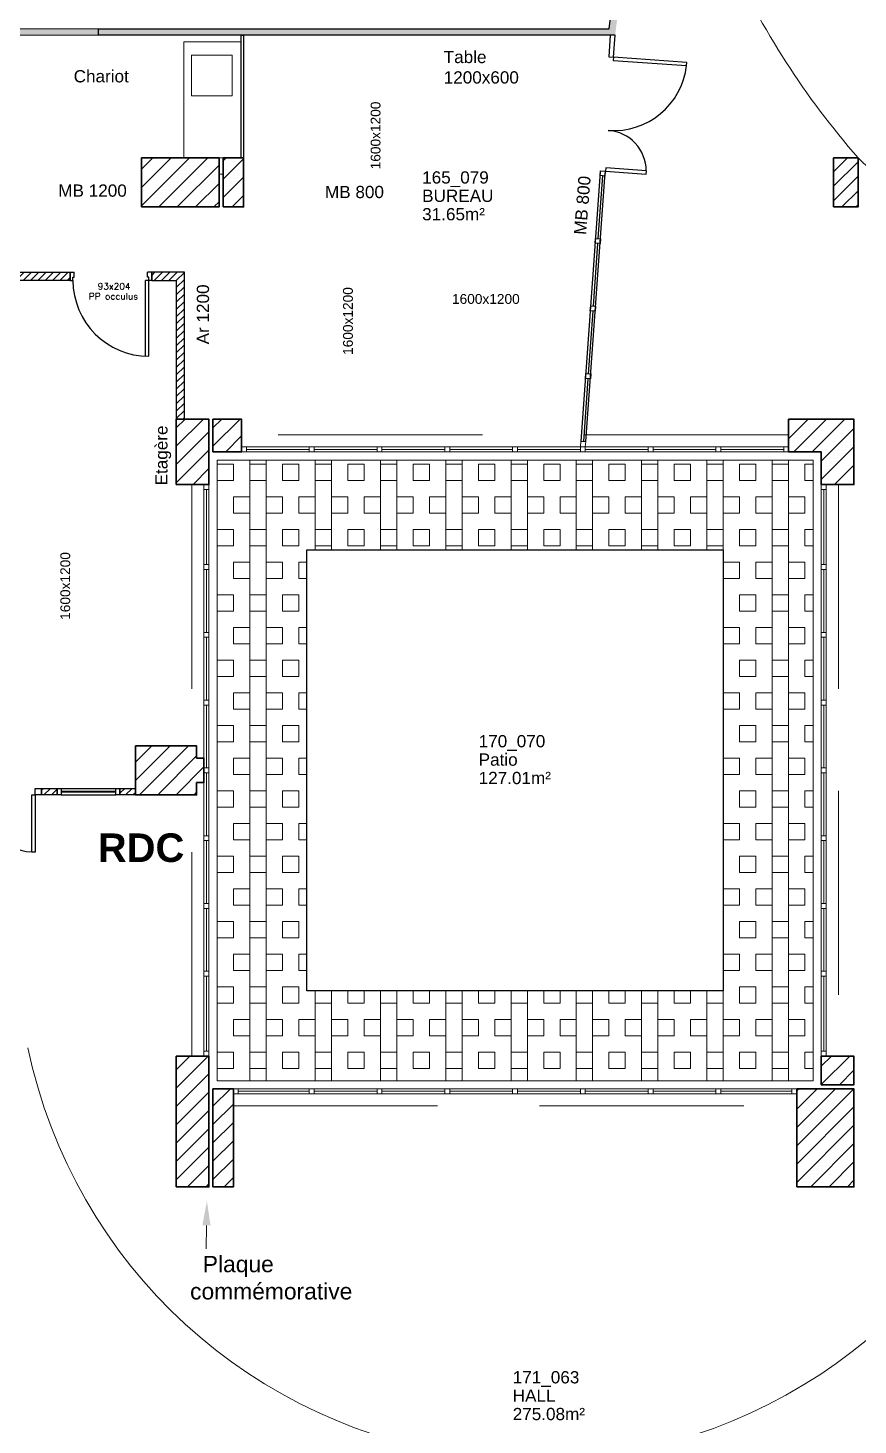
# Model space of a CAD drawing. Header units: metres. Extents: x -8 to 247, y -4 to 148.
# Drawn here: x 164.48 to 174.64, y 62.93 to 80.04 of the extents above; entities that cross this region are included whole.
import ezdxf
from ezdxf.enums import TextEntityAlignment as Align

# ---------------------------------------------------------------- set-up
doc = ezdxf.new("R2010")
doc.units = ezdxf.units.M
doc.header["$LTSCALE"] = 5
doc.linetypes.add('CONTINU', pattern=[0])
doc.linetypes.add('DISCONTINU', pattern=[0.75, 0.5, -0.25])
doc.layers.get('0').update_dxf_attribs({"lineweight": 0})
for name, color, linetype, lineweight in [('004 cloisons', 7, 'Continuous', 5), ('800 Espace-vert', 8, 'Continuous', 5), ('_AC2R-PRO-MACONNERIE-130 mm', 7, 'Continuous', 18), ('A_chass', 4, 'Continuous', 20), ('A_MURS_STRU', 7, 'Continuous', 35), ('A_SANI', 5, 'Continuous', 20), ('nouveaux ateliers', 150, 'Continuous', 0)]:
    doc.layers.add(name, color=color, linetype=linetype, lineweight=lineweight)
for name, color, linetype in [('A_clois_hach', 7, 'Continuous'), ('A_Etiqu_Local', 7, 'Continuous'), ('A_HACH_CLOIS', 7, 'CONTINU'), ('A_HACH_STRUC', 7, 'Continuous'), ('A_MUR_CLOI', 7, 'Continuous'), ('A_MURS_CLOI', 7, 'Continuous'), ('A_PORT', 7, 'Continuous'), ('TEXTE', 8, 'CONTINU')]:
    doc.layers.add(name, color=color, linetype=linetype)
doc.styles.add('ARIAL', font='arial.ttf', dxfattribs={"height": 30})
doc.styles.add('Attribut', font='arial.ttf')
doc.styles.add('ROMANS8', font='romans8', dxfattribs={"height": 10})
doc.styles.add('STYLE1', font='arial.ttf', dxfattribs={"height": 0.5})
doc.styles.add('TEXT_1', font='arial.ttf', dxfattribs={"height": 0.1})
pattern_1 = [(44.411375, (0, -0.089996), (-0.044437629, 0.045360194), [])]

# ---------------------------------------------------------------- blocks, each defined once
blk = doc.blocks.new('BROCA0P-G160')
at = {"layer": '004 cloisons', "color": 6, "linetype": 'Continuous'}
for p, q in [((64.599998, 36.290001), (64.599998, 29.409998)), ((64.630005, 36.290001), (64.630005, 35.369999)), ((64.660011, 36.290001), (64.660004, 29.409994)), ((64.629997, 35.309998), (64.629997, 34.539997)), ((64.629997, 34.48), (64.629997, 33.709995)), ((64.629997, 33.649998), (64.629997, 32.879997)), ((64.629997, 32.82), (64.629997, 32.049999)), ((64.629997, 31.990002), (64.629997, 31.220001)), ((64.629997, 31.160004), (64.629997, 30.389999)), ((64.629997, 30.330002), (64.629997, 29.409994))]:
    blk.add_line(p, q, dxfattribs=at)
at = {"layer": '004 cloisons', "color": 7, "linetype": 'Continuous'}
for points in [[(64.600006, 36.349998), (64.660004, 36.349998), (64.660011, 36.290001), (64.599998, 36.290001)], [(64.600014, 35.369999), (64.660011, 35.369995), (64.660019, 35.310001), (64.600006, 35.309998)], [(64.600006, 34.539997), (64.660004, 34.539993), (64.660011, 34.48), (64.599998, 34.479996)], [(64.600006, 33.709995), (64.660004, 33.709995), (64.660011, 33.649998), (64.599998, 33.649998)], [(64.599998, 32.879997), (64.660011, 32.879997), (64.660004, 32.82), (64.600006, 32.82)], [(64.600006, 32.049999), (64.660004, 32.049999), (64.660011, 31.990002), (64.599998, 31.990002)], [(64.600006, 31.220001), (64.660004, 31.219997), (64.660011, 31.160004), (64.599998, 31.16)], [(64.599998, 30.389999), (64.659996, 30.389999), (64.660004, 30.330002), (64.599991, 30.330002)], [(64.599998, 29.409998), (64.660004, 29.409994), (64.660004, 29.35), (64.599998, 29.349997)]]:
    blk.add_lwpolyline(points, close=True, dxfattribs=at)
blk = doc.blocks.new('BROCA0P-G161')
at = {"layer": '004 cloisons', "color": 6, "linetype": 'Continuous'}
for p, q in [((57.039993, 36.290001), (57.039993, 29.409998)), ((57.07, 36.290001), (57.07, 35.369999)), ((57.100006, 36.290001), (57.099998, 29.409994)), ((57.069992, 35.309998), (57.069992, 34.539997)), ((57.069992, 34.48), (57.069992, 33.709995)), ((57.069992, 33.649998), (57.069992, 32.879997)), ((57.069992, 32.82), (57.069992, 32.049999)), ((57.069992, 31.990002), (57.069992, 31.220001)), ((57.069992, 31.160004), (57.069992, 30.389999)), ((57.069992, 30.330002), (57.069992, 29.409994))]:
    blk.add_line(p, q, dxfattribs=at)
at = {"layer": '004 cloisons', "color": 7, "linetype": 'Continuous'}
for points in [[(57.040001, 36.349998), (57.099998, 36.349998), (57.100006, 36.290001), (57.039993, 36.290001)], [(57.040009, 35.369999), (57.100006, 35.369995), (57.100014, 35.310001), (57.040001, 35.309998)], [(57.040001, 34.539997), (57.099998, 34.539993), (57.100006, 34.48), (57.039993, 34.479996)], [(57.040001, 33.709995), (57.099998, 33.709995), (57.100006, 33.649998), (57.039993, 33.649998)], [(57.039993, 32.879997), (57.100006, 32.879997), (57.099998, 32.82), (57.040001, 32.82)], [(57.040001, 32.049999), (57.099998, 32.049999), (57.100006, 31.990002), (57.039993, 31.990002)], [(57.040001, 31.220001), (57.099998, 31.219997), (57.100006, 31.160004), (57.039993, 31.16)], [(57.039993, 30.389999), (57.099991, 30.389999), (57.099998, 30.330002), (57.039986, 30.330002)], [(57.039993, 29.409998), (57.099998, 29.409994), (57.099998, 29.35), (57.039993, 29.349997)]]:
    blk.add_lwpolyline(points, close=True, dxfattribs=at)
blk = doc.blocks.new('BROCA0P-G376')
at = {"layer": '004 cloisons', "color": 6, "linetype": 'Continuous'}
for p, q in [((58.330002, 36.780003), (57.559998, 36.780003)), ((64.139999, 36.810001), (57.560001, 36.810001)), ((59.160004, 36.780003), (58.389999, 36.780003)), ((59.990002, 36.780003), (59.220001, 36.780003)), ((60.82, 36.780003), (60.049999, 36.780003)), ((61.649998, 36.780003), (60.879997, 36.780003)), ((62.48, 36.779999), (61.709995, 36.779999)), ((63.309998, 36.779999), (62.539997, 36.779999)), ((64.139999, 36.779995), (63.369999, 36.779995)), ((64.139999, 36.749989), (57.559998, 36.749996))]:
    blk.add_line(p, q, dxfattribs=at)
at = {"layer": '004 cloisons', "color": 7, "linetype": 'Continuous'}
for points in [[(57.560001, 36.810001), (57.559998, 36.749996), (57.500004, 36.749996), (57.5, 36.810001)], [(58.389999, 36.809998), (58.389999, 36.75), (58.330002, 36.749992), (58.330002, 36.810005)], [(59.220001, 36.809994), (59.219997, 36.749996), (59.160004, 36.749989), (59.16, 36.810001)], [(60.049999, 36.80999), (60.049999, 36.749992), (59.990002, 36.749985), (59.990002, 36.809998)], [(60.879997, 36.810001), (60.879997, 36.749989), (60.82, 36.749996), (60.82, 36.809994)], [(61.709995, 36.809994), (61.709995, 36.749996), (61.649998, 36.749989), (61.649998, 36.810001)], [(62.539997, 36.80999), (62.539993, 36.749992), (62.48, 36.749985), (62.479996, 36.809998)], [(63.369999, 36.809986), (63.369995, 36.749989), (63.310001, 36.749981), (63.309998, 36.809994)], [(64.199997, 36.809994), (64.199997, 36.749996), (64.139999, 36.749989), (64.139999, 36.810001)]]:
    blk.add_lwpolyline(points, close=True, dxfattribs=at)
blk = doc.blocks.new('BROCA0P-G298')
at = {"layer": '004 cloisons', "color": 6, "linetype": 'Continuous'}
for p, q in [((58.330002, 28.919998), (57.459999, 28.919998)), ((64.240005, 28.949997), (57.460003, 28.949997)), ((59.160004, 28.919998), (58.389999, 28.919998)), ((59.990002, 28.919998), (59.220001, 28.919998)), ((60.82, 28.919998), (60.049999, 28.919998)), ((61.649998, 28.919998), (60.879997, 28.919998)), ((62.48, 28.919994), (61.709995, 28.919994)), ((63.309998, 28.919994), (62.539997, 28.919994)), ((64.240005, 28.919991), (63.369999, 28.919991)), ((64.240005, 28.889984), (57.459999, 28.889992))]:
    blk.add_line(p, q, dxfattribs=at)
at = {"layer": '004 cloisons', "color": 7, "linetype": 'Continuous'}
for points in [[(57.460003, 28.949997), (57.459999, 28.889992), (57.400005, 28.889992), (57.400002, 28.949997)], [(58.389999, 28.949993), (58.389999, 28.889996), (58.330002, 28.889988), (58.330002, 28.950001)], [(59.220001, 28.949989), (59.219997, 28.889992), (59.160004, 28.889984), (59.16, 28.949997)], [(60.049999, 28.949986), (60.049999, 28.889988), (59.990002, 28.88998), (59.990002, 28.949993)], [(60.879997, 28.949997), (60.879997, 28.889984), (60.82, 28.889992), (60.82, 28.949989)], [(61.709995, 28.949989), (61.709995, 28.889992), (61.649998, 28.889984), (61.649998, 28.949997)], [(62.539997, 28.949986), (62.539993, 28.889988), (62.48, 28.88998), (62.479996, 28.949993)], [(63.369999, 28.949982), (63.369995, 28.889984), (63.310001, 28.889977), (63.309998, 28.949989)], [(64.300003, 28.949989), (64.300003, 28.889992), (64.240005, 28.889984), (64.240005, 28.949997)]]:
    blk.add_lwpolyline(points, close=True, dxfattribs=at)
blk = doc.blocks.new('A_Etiqu_Local')
at = {"style": 'Attribut', "flags": 1}
for tag, p in [('CODE_HOPITAL', (-0.446, 1.632)), ('CODE_SITE', (-0.446, 1.407)), ('CODE_BATIMENT', (-0.446, 1.182)), ('CODE_SECTEUR', (-0.446, 0.957)), ('CODE_ETAGE', (-0.446, 0.732)), ('NOM_NORMALISE', (-0.446, -0.843)), ('SECTEUR_ACTIVITE', (-0.446, -1.068)), ('SOUS_SECTEUR_ACTIVITE', (-0.446, -1.293)), ('VOLUME', (-0.446, -1.518)), ('SERVICE', (-0.446, -1.743)), ('CODE_UG', (-0.446, -1.968)), ('CODE_UA', (-0.446, -2.193)), ('CODE_POLE', (-0.446, -2.418)), ('OCCUPANT_EXTERNE', (-0.446, -2.643)), ('DISPONIBILITE', (-0.446, -2.868)), ('ACCES_HANDICAPES', (-0.446, -3.093)), ('NATURE_SOL', (-0.446, -3.318)), ('RISQUE_LABORATOIRE', (-0.446, -3.543)), ('AMIANTE', (-0.446, -3.768))]:
    blk.add_attdef(tag, p, '', height=0.15, dxfattribs=at)
at = {"layer": 'A_Etiqu_Local', "style": 'Attribut'}
for tag, p in [('CODE_PIECE', (-0.446, 0.282)), ('NOM_USAGE', (-0.446, 0.057)), ('SURFACE', (-0.446, -0.168))]:
    blk.add_attdef(tag, p, '', height=0.15, dxfattribs=at)
blk = doc.blocks.new('BATI-10')
for p, q in [((0, 0.1), (0, 0)), ((0, 0.1), (0.035, 0.1)), ((0, 0), (0.05, 0)), ((0.035, 0.1), (0.035, 0.06)), ((0.035, 0.06), (0.05, 0.06)), ((0.05, 0.06), (0.05, 0))]:
    blk.add_line(p, q)
blk = doc.blocks.new('P90bt10')
for p, q in [((0.035, 1.03), (0.035, 0.1)), ((0.075, 1.029), (0.075, 0.1)), ((0.035, 0.1), (0.075, 0.1))]:
    blk.add_line(p, q)
blk.add_arc((0.035, 0.1), 0.93, 0, 90)
blk.add_blockref('BATI-10', (0, 0))
at = {"xscale": -1}
blk.add_blockref('BATI-10', (1, 0), dxfattribs=at)
at = {"style": 'ROMANS8'}
for tag, p in [('DEF', (0.47, 0.256)), ('DIM', (0.461, 0.134))]:
    blk.add_attdef(tag, text='', height=0.08, dxfattribs=at).set_placement(p, align=Align.CENTER)

msp = doc.modelspace()

# ---------------------------------------------------------------- hatches: boundary and pattern name
at = {"layer": 'A_clois_hach'}
h = msp.add_hatch(dxfattribs=at)
h.set_pattern_fill('ANSI31', color=8, scale=0.02, angle=-0.58862, style=0)
h.paths.add_polyline_path([(166.291, 75.249), (166.391, 75.249), (166.391, 77.049), (165.991, 77.049), (165.991, 76.949), (166.291, 76.949)])
h = msp.add_hatch(dxfattribs=at)
h.set_pattern_fill('ANSI31', color=8, scale=0.02, angle=-0.5886, style=0)
h.set_pattern_definition(pattern_1)
h.paths.add_polyline_path([(164.832, 70.649), (164.642, 70.649), (164.642, 70.729), (164.832, 70.729)])
h = msp.add_hatch(dxfattribs=at)
h.set_pattern_fill('ANSI31', color=8, scale=0.02, angle=-0.5886, style=0)
h.set_pattern_definition(pattern_1)
h.paths.add_polyline_path([(165.791, 70.649), (165.601, 70.649), (165.601, 70.729), (165.791, 70.729)])
at = {"layer": 'A_HACH_CLOIS'}
h = msp.add_hatch(dxfattribs=at)
h.set_pattern_fill('ANSI31', color=8, scale=0.02)
h.paths.add_polyline_path([(164.991, 77.049), (160.766, 77.049), (160.766, 76.099), (160.866, 76.099), (160.866, 76.949), (163.566, 76.949), (164.991, 76.949)])
at = {"layer": 'A_HACH_STRUC'}
h = msp.add_hatch(dxfattribs=at)
h.set_pattern_fill('ANSI31', color=8, scale=0.05)
h.paths.add_polyline_path([(166.816, 77.849), (166.816, 78.149), (166.391, 78.149), (166.391, 77.849)])
h.paths.add_polyline_path([(166.391, 77.849), (166.391, 78.149), (165.866, 78.149), (165.866, 77.849)])
h.paths.add_polyline_path([(166.391, 78.149), (166.391, 78.449), (165.866, 78.449), (165.866, 78.149)])
h.paths.add_polyline_path([(166.816, 78.149), (166.816, 78.449), (166.391, 78.449), (166.391, 78.149)])
h.paths.add_polyline_path([(167.116, 78.449), (166.866, 78.449), (166.866, 78.149), (167.116, 78.149)])
h.paths.add_polyline_path([(167.116, 77.849), (167.116, 78.149), (166.866, 78.149), (166.866, 77.849)])
h = msp.add_hatch(dxfattribs=at)
h.set_pattern_fill('ANSI31', color=8, scale=0.05)
h.paths.add_polyline_path([(166.691, 75.249), (166.641, 75.249), (166.291, 75.249), (166.291, 74.449), (166.691, 74.449)])
h.paths.add_polyline_path([(166.741, 74.849), (167.091, 74.849), (167.091, 74.909), (167.091, 74.909), (167.091, 75.249), (166.741, 75.249)])
h = msp.add_hatch(dxfattribs=at)
h.set_pattern_fill('ANSI31', color=8, scale=0.05)
h.paths.add_polyline_path([(173.791, 75.249), (174.591, 75.249), (174.591, 74.449), (174.191, 74.449), (174.191, 74.849), (173.791, 74.849)])
h = msp.add_hatch(dxfattribs=at)
h.set_pattern_fill('ANSI31', color=8, scale=0.05)
h.paths.add_polyline_path([(174.591, 67.049), (173.891, 67.049), (173.891, 66.989), (173.891, 66.449), (174.191, 66.449), (174.591, 66.449)])
h.paths.add_polyline_path([(174.191, 66.449), (173.891, 66.449), (173.891, 65.849), (174.591, 65.849), (174.591, 66.449)])
h.paths.add_polyline_path([(174.591, 67.449), (174.191, 67.449), (174.191, 67.099), (174.591, 67.099)])
h.paths.add_polyline_path([(166.391, 70.949), (165.791, 70.949), (165.791, 70.649), (166.391, 70.649)])
h.paths.add_polyline_path([(166.631, 70.949), (166.391, 70.949), (166.391, 70.649), (166.541, 70.649), (166.541, 70.799), (166.631, 70.799)])
h.paths.add_polyline_path([(166.391, 71.249), (165.791, 71.249), (165.791, 70.949), (166.391, 70.949)])
h.paths.add_polyline_path([(166.631, 71.099), (166.541, 71.099), (166.541, 71.249), (166.391, 71.249), (166.391, 70.949), (166.631, 70.949)])
h = msp.add_hatch(dxfattribs=at)
h.set_pattern_fill('ANSI31', color=8, scale=0.05)
h.paths.add_polyline_path([(166.691, 66.449), (166.291, 66.449), (166.291, 65.849), (166.691, 65.849), (166.691, 65.969), (166.691, 65.969)])
h.paths.add_polyline_path([(166.691, 66.929), (166.691, 67.449), (166.291, 67.449), (166.291, 66.449), (166.691, 66.449)])
h.paths.add_polyline_path([(166.991, 66.449), (166.741, 66.449), (166.741, 65.849), (166.991, 65.849)])
h.paths.add_polyline_path([(166.991, 67.049), (166.741, 67.049), (166.741, 66.449), (166.991, 66.449)])
at = {"layer": 'A_MUR_CLOI'}
msp.add_hatch(color=8, dxfattribs=at).paths.add_polyline_path([(165.341, 80.029), (165.341, 79.949), (171.666, 79.949), (172.046, 83.044), (171.966, 83.054), (171.595, 80.029)])
at = {"layer": 'A_MURS_STRU'}
h = msp.add_hatch(dxfattribs=at)
h.set_pattern_fill('ANSI31', color=8, style=0)
h.set_pattern_definition([(45, (109.59121, 38.09946), (-0.08838835, 0.08838835), [])])
h.paths.add_polyline_path([(174.341, 77.849), (174.341, 78.449), (174.641, 78.449), (174.641, 77.849)])
at = {"layer": 'nouveaux ateliers'}
msp.add_hatch(color=8, dxfattribs=at).paths.add_polyline_path([(165.341, 80.029), (164.341, 80.029), (164.341, 79.949), (165.341, 79.949)])

# ---------------------------------------------------------------- linework, layer by layer
at = {"color": 8}
for p, q in [((166.866, 78.249), (166.816, 78.249)), ((171.241, 74.909), (171.246, 74.979)), ((171.301, 74.909), (171.308, 74.975)), ((166.661, 65.377), (166.656, 65.092))]:
    msp.add_line(p, q, dxfattribs=at)
msp.add_lwpolyline([(165.341, 79.949), (163.716, 79.949)], dxfattribs=at)
for centre, radius, start, end in [((182.301, 85.13), 10.164, 204.5189, 221.0928), ((167.846, 71.184), 9.948, 329.5005, 46.9151), ((170.684, 68.846), 6.342, 191.782, 334.6978)]:
    msp.add_arc(centre, radius, start, end, dxfattribs=at)
msp.add_solid([(166.611, 65.378), (166.711, 65.376), (166.667, 65.677)], dxfattribs=at)
at = {"layer": '800 Espace-vert', "color": 8, "linetype": 'Continuous'}
for p, q in [((166.991, 74.7), (166.791, 74.7)), ((166.991, 74.699), (166.991, 74.499)), ((167.191, 74.749), (167.191, 67.15)), ((167.391, 74.7), (167.191, 74.7)), ((167.391, 74.749), (167.391, 67.15)), ((167.791, 74.7), (167.591, 74.7)), ((167.591, 74.699), (167.591, 74.499)), ((167.791, 74.499), (167.791, 74.699)), ((167.991, 73.649), (167.991, 74.749)), ((168.191, 74.7), (167.991, 74.7)), ((168.191, 73.649), (168.191, 74.749)), ((168.591, 74.7), (168.391, 74.7)), ((168.391, 74.499), (168.391, 74.699)), ((168.591, 74.699), (168.591, 74.499)), ((168.791, 74.749), (168.791, 73.649)), ((168.991, 74.7), (168.791, 74.7)), ((168.991, 74.749), (168.991, 73.649)), ((169.391, 74.7), (169.191, 74.7)), ((169.191, 74.699), (169.191, 74.499)), ((169.391, 74.499), (169.391, 74.699)), ((169.591, 73.649), (169.591, 74.749)), ((169.791, 74.7), (169.591, 74.7)), ((169.791, 73.649), (169.791, 74.749)), ((170.191, 74.7), (169.991, 74.7)), ((169.991, 74.499), (169.991, 74.699)), ((170.191, 74.699), (170.191, 74.499)), ((170.391, 74.749), (170.391, 73.649)), ((170.591, 74.7), (170.391, 74.7)), ((170.591, 74.749), (170.591, 73.649)), ((170.991, 74.7), (170.791, 74.7)), ((170.791, 74.699), (170.791, 74.499)), ((170.991, 74.499), (170.991, 74.699)), ((171.191, 73.649), (171.191, 74.749)), ((171.391, 74.7), (171.191, 74.7)), ((171.391, 73.649), (171.391, 74.749)), ((171.791, 74.7), (171.591, 74.7)), ((171.591, 74.499), (171.591, 74.699)), ((171.791, 74.699), (171.791, 74.499)), ((171.991, 74.749), (171.991, 73.649)), ((172.191, 74.7), (171.991, 74.7)), ((172.191, 74.749), (172.191, 73.649)), ((172.591, 74.7), (172.391, 74.7)), ((172.391, 74.699), (172.391, 74.499)), ((172.591, 74.499), (172.591, 74.699)), ((172.791, 73.649), (172.791, 74.749)), ((172.991, 74.7), (172.791, 74.7)), ((172.991, 67.15), (172.991, 74.749)), ((173.391, 74.7), (173.191, 74.7)), ((173.191, 74.499), (173.191, 74.699)), ((173.391, 74.699), (173.391, 74.499)), ((173.591, 74.749), (173.591, 67.15)), ((173.791, 74.7), (173.591, 74.7)), ((173.791, 74.749), (173.791, 67.15)), ((174.091, 74.7), (173.991, 74.7)), ((173.991, 74.699), (173.991, 74.499)), ((166.991, 74.499), (166.791, 74.499)), ((167.391, 74.499), (167.191, 74.499)), ((167.791, 74.499), (167.591, 74.499)), ((168.191, 74.499), (167.991, 74.499)), ((168.591, 74.499), (168.391, 74.499)), ((168.991, 74.499), (168.791, 74.499)), ((169.391, 74.499), (169.191, 74.499)), ((169.791, 74.499), (169.591, 74.499)), ((170.191, 74.499), (169.991, 74.499)), ((170.591, 74.499), (170.391, 74.499)), ((170.991, 74.499), (170.791, 74.499)), ((171.391, 74.499), (171.191, 74.499)), ((171.791, 74.499), (171.591, 74.499)), ((172.191, 74.499), (171.991, 74.499)), ((172.591, 74.499), (172.391, 74.499)), ((172.991, 74.499), (172.791, 74.499)), ((173.391, 74.499), (173.191, 74.499)), ((173.791, 74.499), (173.591, 74.499)), ((174.091, 74.499), (173.991, 74.499)), ((166.991, 74.299), (166.991, 74.099)), ((167.191, 74.299), (166.991, 74.299)), ((167.591, 74.299), (167.391, 74.299)), ((167.591, 74.299), (167.591, 74.099)), ((167.791, 74.099), (167.791, 74.299)), ((167.991, 74.299), (167.791, 74.299)), ((168.391, 74.299), (168.191, 74.299)), ((168.391, 74.099), (168.391, 74.299)), ((168.591, 74.299), (168.591, 74.099)), ((168.791, 74.299), (168.591, 74.299)), ((169.191, 74.299), (168.991, 74.299)), ((169.191, 74.299), (169.191, 74.099)), ((169.591, 74.299), (169.391, 74.299)), ((169.391, 74.099), (169.391, 74.299)), ((169.991, 74.299), (169.791, 74.299)), ((169.991, 74.099), (169.991, 74.299)), ((170.191, 74.299), (170.191, 74.099)), ((170.391, 74.299), (170.191, 74.299)), ((170.791, 74.299), (170.591, 74.299)), ((170.791, 74.299), (170.791, 74.099)), ((170.991, 74.099), (170.991, 74.299)), ((171.191, 74.299), (170.991, 74.299)), ((171.591, 74.299), (171.391, 74.299)), ((171.591, 74.099), (171.591, 74.299)), ((171.991, 74.299), (171.791, 74.299)), ((171.791, 74.299), (171.791, 74.099)), ((172.391, 74.299), (172.191, 74.299)), ((172.391, 74.299), (172.391, 74.099)), ((172.591, 74.099), (172.591, 74.299)), ((172.791, 74.299), (172.591, 74.299)), ((173.191, 74.299), (172.991, 74.299)), ((173.191, 74.099), (173.191, 74.299)), ((173.391, 74.299), (173.391, 74.099)), ((173.591, 74.299), (173.391, 74.299)), ((173.991, 74.299), (173.791, 74.299)), ((173.991, 74.299), (173.991, 74.099)), ((167.191, 74.1), (166.991, 74.1)), ((167.591, 74.1), (167.391, 74.1)), ((167.991, 74.1), (167.791, 74.1)), ((168.391, 74.1), (168.191, 74.1)), ((168.791, 74.1), (168.591, 74.1)), ((169.191, 74.1), (168.991, 74.1)), ((169.591, 74.1), (169.391, 74.1)), ((169.991, 74.1), (169.791, 74.1)), ((170.391, 74.1), (170.191, 74.1)), ((170.791, 74.1), (170.591, 74.1)), ((171.191, 74.1), (170.991, 74.1)), ((171.591, 74.1), (171.391, 74.1)), ((171.991, 74.1), (171.791, 74.1)), ((172.391, 74.1), (172.191, 74.1)), ((172.791, 74.1), (172.591, 74.1)), ((173.191, 74.1), (172.991, 74.1)), ((173.591, 74.1), (173.391, 74.1)), ((173.991, 74.1), (173.791, 74.1)), ((166.791, 73.899), (166.991, 73.899)), ((166.991, 73.899), (166.991, 73.699)), ((167.191, 73.899), (167.391, 73.899)), ((167.591, 73.899), (167.591, 73.699)), ((167.591, 73.899), (167.791, 73.899)), ((167.791, 73.699), (167.791, 73.899)), ((167.991, 73.899), (168.191, 73.899)), ((168.391, 73.699), (168.391, 73.899)), ((168.391, 73.899), (168.591, 73.899)), ((168.591, 73.899), (168.591, 73.699)), ((168.791, 73.899), (168.991, 73.899)), ((169.191, 73.899), (169.391, 73.899)), ((169.191, 73.899), (169.191, 73.699)), ((169.391, 73.699), (169.391, 73.899)), ((169.591, 73.899), (169.791, 73.899)), ((169.991, 73.699), (169.991, 73.899)), ((169.991, 73.899), (170.191, 73.899)), ((170.191, 73.899), (170.191, 73.699)), ((170.391, 73.899), (170.591, 73.899)), ((170.791, 73.899), (170.791, 73.699)), ((170.791, 73.899), (170.991, 73.899)), ((170.991, 73.699), (170.991, 73.899)), ((171.191, 73.899), (171.391, 73.899)), ((171.591, 73.699), (171.591, 73.899)), ((171.591, 73.899), (171.791, 73.899)), ((171.791, 73.899), (171.791, 73.699)), ((171.991, 73.899), (172.191, 73.899)), ((172.391, 73.899), (172.391, 73.699)), ((172.391, 73.899), (172.591, 73.899)), ((172.591, 73.699), (172.591, 73.899)), ((172.791, 73.899), (172.991, 73.899)), ((173.191, 73.699), (173.191, 73.899)), ((173.191, 73.899), (173.391, 73.899)), ((173.391, 73.899), (173.391, 73.699)), ((173.591, 73.899), (173.791, 73.899)), ((173.991, 73.899), (173.991, 73.699)), ((173.991, 73.899), (174.091, 73.899)), ((166.791, 73.699), (166.991, 73.699)), ((167.191, 73.699), (167.391, 73.699)), ((167.591, 73.699), (167.791, 73.699)), ((172.991, 73.649), (167.891, 73.649)), ((167.991, 73.699), (168.191, 73.699)), ((168.391, 73.699), (168.591, 73.699)), ((168.791, 73.699), (168.991, 73.699)), ((169.191, 73.699), (169.391, 73.699)), ((169.591, 73.699), (169.791, 73.699)), ((169.991, 73.699), (170.191, 73.699)), ((170.391, 73.699), (170.591, 73.699)), ((170.791, 73.699), (170.991, 73.699)), ((171.191, 73.699), (171.391, 73.699)), ((171.591, 73.699), (171.791, 73.699)), ((171.991, 73.699), (172.191, 73.699)), ((172.391, 73.699), (172.591, 73.699)), ((172.791, 73.699), (172.991, 73.699)), ((173.191, 73.699), (173.391, 73.699)), ((173.591, 73.699), (173.791, 73.699)), ((173.991, 73.699), (174.091, 73.699)), ((166.991, 73.499), (166.991, 73.299)), ((166.991, 73.499), (167.191, 73.499)), ((167.391, 73.499), (167.591, 73.499)), ((167.591, 73.499), (167.591, 73.299)), ((167.791, 73.299), (167.791, 73.499)), ((167.791, 73.499), (167.891, 73.499)), ((172.991, 73.499), (173.191, 73.499)), ((173.191, 73.299), (173.191, 73.499)), ((173.391, 73.499), (173.391, 73.299)), ((173.391, 73.499), (173.591, 73.499)), ((173.791, 73.499), (173.991, 73.499)), ((173.991, 73.499), (173.991, 73.299)), ((166.991, 73.299), (167.191, 73.299)), ((167.391, 73.299), (167.591, 73.299)), ((167.791, 73.299), (167.891, 73.299)), ((172.991, 73.299), (173.191, 73.299)), ((173.391, 73.299), (173.591, 73.299)), ((173.791, 73.299), (173.991, 73.299)), ((166.991, 73.1), (166.791, 73.1)), ((166.991, 73.099), (166.991, 72.899)), ((167.391, 73.1), (167.191, 73.1)), ((167.791, 73.1), (167.591, 73.1)), ((167.591, 73.099), (167.591, 72.899)), ((167.791, 72.899), (167.791, 73.099)), ((173.391, 73.1), (173.191, 73.1)), ((173.191, 72.899), (173.191, 73.099)), ((173.391, 73.099), (173.391, 72.899)), ((173.791, 73.1), (173.591, 73.1)), ((174.091, 73.1), (173.991, 73.1)), ((173.991, 73.099), (173.991, 72.899)), ((166.991, 72.899), (166.791, 72.899)), ((167.391, 72.899), (167.191, 72.899)), ((167.791, 72.899), (167.591, 72.899)), ((173.391, 72.899), (173.191, 72.899)), ((173.791, 72.899), (173.591, 72.899)), ((174.091, 72.899), (173.991, 72.899)), ((166.991, 72.699), (166.991, 72.499)), ((167.191, 72.699), (166.991, 72.699)), ((167.591, 72.699), (167.391, 72.699)), ((167.591, 72.699), (167.591, 72.499)), ((167.791, 72.499), (167.791, 72.699)), ((167.891, 72.699), (167.791, 72.699)), ((173.191, 72.699), (172.991, 72.699)), ((173.191, 72.499), (173.191, 72.699)), ((173.391, 72.699), (173.391, 72.499)), ((173.591, 72.699), (173.391, 72.699)), ((173.991, 72.699), (173.791, 72.699)), ((173.991, 72.699), (173.991, 72.499)), ((167.191, 72.5), (166.991, 72.5)), ((167.591, 72.5), (167.391, 72.5)), ((167.891, 72.5), (167.791, 72.5)), ((173.191, 72.5), (172.991, 72.5)), ((173.591, 72.5), (173.391, 72.5)), ((173.991, 72.5), (173.791, 72.5)), ((166.791, 72.299), (166.991, 72.299)), ((166.991, 72.299), (166.991, 72.099)), ((167.191, 72.299), (167.391, 72.299)), ((167.591, 72.299), (167.591, 72.099)), ((167.591, 72.299), (167.791, 72.299)), ((167.791, 72.099), (167.791, 72.299)), ((173.191, 72.099), (173.191, 72.299)), ((173.191, 72.299), (173.391, 72.299)), ((173.391, 72.299), (173.391, 72.099)), ((173.591, 72.299), (173.791, 72.299)), ((173.991, 72.299), (173.991, 72.099)), ((173.991, 72.299), (174.091, 72.299)), ((166.791, 72.099), (166.991, 72.099)), ((167.191, 72.099), (167.391, 72.099)), ((167.591, 72.099), (167.791, 72.099)), ((173.191, 72.099), (173.391, 72.099)), ((173.591, 72.099), (173.791, 72.099)), ((173.991, 72.099), (174.091, 72.099)), ((166.991, 71.899), (166.991, 71.699)), ((166.991, 71.899), (167.191, 71.899)), ((167.391, 71.899), (167.591, 71.899)), ((167.591, 71.899), (167.591, 71.699)), ((167.791, 71.699), (167.791, 71.899)), ((167.791, 71.899), (167.891, 71.899)), ((172.991, 71.899), (173.191, 71.899)), ((173.191, 71.699), (173.191, 71.899)), ((173.391, 71.899), (173.391, 71.699)), ((173.391, 71.899), (173.591, 71.899)), ((173.791, 71.899), (173.991, 71.899)), ((173.991, 71.899), (173.991, 71.699)), ((166.991, 71.699), (167.191, 71.699)), ((167.391, 71.699), (167.591, 71.699)), ((167.791, 71.699), (167.891, 71.699)), ((172.991, 71.699), (173.191, 71.699)), ((173.391, 71.699), (173.591, 71.699)), ((173.791, 71.699), (173.991, 71.699)), ((166.991, 71.5), (166.791, 71.5)), ((166.991, 71.499), (166.991, 71.299)), ((167.391, 71.5), (167.191, 71.5)), ((167.791, 71.5), (167.591, 71.5)), ((167.591, 71.499), (167.591, 71.299)), ((167.791, 71.299), (167.791, 71.499)), ((173.391, 71.5), (173.191, 71.5)), ((173.191, 71.299), (173.191, 71.499)), ((173.391, 71.499), (173.391, 71.299)), ((173.791, 71.5), (173.591, 71.5)), ((174.091, 71.5), (173.991, 71.5)), ((173.991, 71.499), (173.991, 71.299)), ((166.991, 71.299), (166.791, 71.299)), ((167.391, 71.299), (167.191, 71.299)), ((167.791, 71.299), (167.591, 71.299)), ((173.391, 71.299), (173.191, 71.299)), ((173.791, 71.299), (173.591, 71.299)), ((174.091, 71.299), (173.991, 71.299)), ((167.191, 71.099), (166.991, 71.099)), ((166.991, 71.099), (166.991, 70.899)), ((167.591, 71.099), (167.391, 71.099)), ((167.591, 71.099), (167.591, 70.899)), ((167.791, 70.899), (167.791, 71.099)), ((167.891, 71.099), (167.791, 71.099)), ((173.191, 71.099), (172.991, 71.099)), ((173.191, 70.899), (173.191, 71.099)), ((173.391, 71.099), (173.391, 70.899)), ((173.591, 71.099), (173.391, 71.099)), ((173.991, 71.099), (173.791, 71.099)), ((173.991, 71.099), (173.991, 70.899)), ((167.191, 70.9), (166.991, 70.9)), ((167.591, 70.9), (167.391, 70.9)), ((167.891, 70.9), (167.791, 70.9)), ((173.191, 70.9), (172.991, 70.9)), ((173.591, 70.9), (173.391, 70.9)), ((173.991, 70.9), (173.791, 70.9)), ((166.791, 70.699), (166.991, 70.699)), ((166.991, 70.699), (166.991, 70.499)), ((167.191, 70.699), (167.391, 70.699)), ((167.591, 70.699), (167.591, 70.499)), ((167.591, 70.699), (167.791, 70.699)), ((167.791, 70.499), (167.791, 70.699)), ((173.191, 70.499), (173.191, 70.699)), ((173.191, 70.699), (173.391, 70.699)), ((173.391, 70.699), (173.391, 70.499)), ((173.591, 70.699), (173.791, 70.699)), ((173.991, 70.699), (173.991, 70.499)), ((173.991, 70.699), (174.091, 70.699)), ((166.791, 70.499), (166.991, 70.499)), ((167.191, 70.499), (167.391, 70.499)), ((167.591, 70.499), (167.791, 70.499)), ((173.191, 70.499), (173.391, 70.499)), ((173.591, 70.499), (173.791, 70.499)), ((173.991, 70.499), (174.091, 70.499)), ((166.991, 70.299), (166.991, 70.099)), ((166.991, 70.299), (167.191, 70.299)), ((167.391, 70.299), (167.591, 70.299)), ((167.591, 70.299), (167.591, 70.099)), ((167.791, 70.099), (167.791, 70.299)), ((167.791, 70.299), (167.891, 70.299)), ((172.991, 70.299), (173.191, 70.299)), ((173.191, 70.099), (173.191, 70.299)), ((173.391, 70.299), (173.391, 70.099)), ((173.391, 70.299), (173.591, 70.299)), ((173.791, 70.299), (173.991, 70.299)), ((173.991, 70.299), (173.991, 70.099)), ((166.991, 70.099), (167.191, 70.099)), ((167.391, 70.099), (167.591, 70.099)), ((167.791, 70.099), (167.891, 70.099)), ((172.991, 70.099), (173.191, 70.099)), ((173.391, 70.099), (173.591, 70.099)), ((173.791, 70.099), (173.991, 70.099)), ((166.991, 69.9), (166.791, 69.9)), ((166.991, 69.899), (166.991, 69.699)), ((167.391, 69.9), (167.191, 69.9)), ((167.791, 69.9), (167.591, 69.9)), ((167.591, 69.899), (167.591, 69.699)), ((167.791, 69.699), (167.791, 69.899)), ((173.391, 69.9), (173.191, 69.9)), ((173.191, 69.699), (173.191, 69.899)), ((173.391, 69.899), (173.391, 69.699)), ((173.791, 69.9), (173.591, 69.9)), ((174.091, 69.9), (173.991, 69.9)), ((173.991, 69.899), (173.991, 69.699)), ((166.991, 69.7), (166.791, 69.7)), ((167.391, 69.7), (167.191, 69.7)), ((167.791, 69.7), (167.591, 69.7)), ((173.391, 69.7), (173.191, 69.7)), ((173.791, 69.7), (173.591, 69.7)), ((174.091, 69.7), (173.991, 69.7)), ((166.991, 69.499), (166.991, 69.299)), ((167.191, 69.499), (166.991, 69.499)), ((167.591, 69.499), (167.391, 69.499)), ((167.591, 69.499), (167.591, 69.299)), ((167.791, 69.299), (167.791, 69.499)), ((167.891, 69.499), (167.791, 69.499)), ((173.191, 69.499), (172.991, 69.499)), ((173.191, 69.299), (173.191, 69.499)), ((173.391, 69.499), (173.391, 69.299)), ((173.591, 69.499), (173.391, 69.499)), ((173.991, 69.499), (173.791, 69.499)), ((173.991, 69.499), (173.991, 69.299)), ((167.191, 69.3), (166.991, 69.3)), ((167.591, 69.3), (167.391, 69.3)), ((167.891, 69.3), (167.791, 69.3)), ((173.191, 69.3), (172.991, 69.3)), ((173.591, 69.3), (173.391, 69.3)), ((173.991, 69.3), (173.791, 69.3)), ((166.791, 69.099), (166.991, 69.099)), ((166.991, 69.099), (166.991, 68.899)), ((167.191, 69.099), (167.391, 69.099)), ((167.591, 69.099), (167.591, 68.899)), ((167.591, 69.099), (167.791, 69.099)), ((167.791, 68.899), (167.791, 69.099)), ((173.191, 68.899), (173.191, 69.099)), ((173.191, 69.099), (173.391, 69.099)), ((173.391, 69.099), (173.391, 68.899)), ((173.591, 69.099), (173.791, 69.099)), ((173.991, 69.099), (173.991, 68.899)), ((173.991, 69.099), (174.091, 69.099)), ((166.791, 68.899), (166.991, 68.899)), ((167.191, 68.899), (167.391, 68.899)), ((167.591, 68.899), (167.791, 68.899)), ((173.191, 68.899), (173.391, 68.899)), ((173.591, 68.899), (173.791, 68.899)), ((173.991, 68.899), (174.091, 68.899)), ((166.991, 68.699), (166.991, 68.499)), ((166.991, 68.699), (167.191, 68.699)), ((167.391, 68.699), (167.591, 68.699)), ((167.591, 68.699), (167.591, 68.499)), ((167.791, 68.499), (167.791, 68.699)), ((167.791, 68.699), (167.891, 68.699)), ((172.991, 68.699), (173.191, 68.699)), ((173.191, 68.499), (173.191, 68.699)), ((173.391, 68.699), (173.391, 68.499)), ((173.391, 68.699), (173.591, 68.699)), ((173.791, 68.699), (173.991, 68.699)), ((173.991, 68.699), (173.991, 68.499)), ((166.991, 68.499), (167.191, 68.499)), ((167.391, 68.499), (167.591, 68.499)), ((167.791, 68.499), (167.891, 68.499)), ((172.991, 68.499), (173.191, 68.499)), ((173.391, 68.499), (173.591, 68.499)), ((173.791, 68.499), (173.991, 68.499)), ((166.991, 68.3), (166.791, 68.3)), ((166.991, 68.299), (166.991, 68.099)), ((167.391, 68.3), (167.191, 68.3)), ((167.791, 68.3), (167.591, 68.3)), ((167.591, 68.299), (167.591, 68.099)), ((167.791, 68.099), (167.791, 68.299)), ((173.391, 68.3), (173.191, 68.3)), ((173.191, 68.099), (173.191, 68.299)), ((173.391, 68.299), (173.391, 68.099)), ((173.791, 68.3), (173.591, 68.3)), ((174.091, 68.3), (173.991, 68.3)), ((173.991, 68.299), (173.991, 68.099)), ((166.991, 68.1), (166.791, 68.1)), ((167.391, 68.1), (167.191, 68.1)), ((167.791, 68.1), (167.591, 68.1)), ((167.991, 67.15), (167.991, 68.25)), ((168.191, 68.1), (167.991, 68.1)), ((168.191, 67.15), (168.191, 68.25)), ((168.391, 68.099), (168.391, 68.25)), ((168.591, 68.1), (168.391, 68.1)), ((168.591, 68.25), (168.591, 68.099)), ((168.791, 68.25), (168.791, 67.15)), ((168.991, 68.1), (168.791, 68.1)), ((168.991, 68.25), (168.991, 67.15)), ((169.191, 68.25), (169.191, 68.099)), ((169.391, 68.1), (169.191, 68.1)), ((169.391, 68.099), (169.391, 68.25)), ((169.591, 67.15), (169.591, 68.25)), ((169.791, 68.1), (169.591, 68.1)), ((169.791, 67.15), (169.791, 68.25)), ((169.991, 68.099), (169.991, 68.25)), ((170.191, 68.1), (169.991, 68.1)), ((170.191, 68.25), (170.191, 68.099)), ((170.391, 68.25), (170.391, 67.15)), ((170.591, 68.1), (170.391, 68.1)), ((170.591, 68.25), (170.591, 67.15)), ((170.791, 68.25), (170.791, 68.099)), ((170.991, 68.1), (170.791, 68.1)), ((170.991, 68.099), (170.991, 68.25)), ((171.191, 67.15), (171.191, 68.25)), ((171.391, 68.1), (171.191, 68.1)), ((171.391, 67.15), (171.391, 68.25)), ((171.591, 68.099), (171.591, 68.25)), ((171.791, 68.1), (171.591, 68.1)), ((171.791, 68.25), (171.791, 68.099)), ((171.991, 68.25), (171.991, 67.15)), ((172.191, 68.1), (171.991, 68.1)), ((172.191, 68.25), (172.191, 67.15)), ((172.391, 68.25), (172.391, 68.099)), ((172.591, 68.1), (172.391, 68.1)), ((172.591, 68.099), (172.591, 68.25)), ((172.791, 67.15), (172.791, 68.25)), ((172.991, 68.1), (172.791, 68.1)), ((173.391, 68.1), (173.191, 68.1)), ((173.791, 68.1), (173.591, 68.1)), ((174.091, 68.1), (173.991, 68.1)), ((166.991, 67.899), (166.991, 67.699)), ((167.191, 67.899), (166.991, 67.899)), ((167.591, 67.899), (167.391, 67.899)), ((167.591, 67.899), (167.591, 67.699)), ((167.791, 67.699), (167.791, 67.899)), ((167.991, 67.899), (167.791, 67.899)), ((168.391, 67.899), (168.191, 67.899)), ((168.391, 67.699), (168.391, 67.899)), ((168.591, 67.899), (168.591, 67.699)), ((168.791, 67.899), (168.591, 67.899)), ((169.191, 67.899), (168.991, 67.899)), ((169.191, 67.899), (169.191, 67.699)), ((169.391, 67.699), (169.391, 67.899)), ((169.591, 67.899), (169.391, 67.899)), ((169.991, 67.899), (169.791, 67.899)), ((169.991, 67.699), (169.991, 67.899)), ((170.191, 67.899), (170.191, 67.699)), ((170.391, 67.899), (170.191, 67.899)), ((170.791, 67.899), (170.591, 67.899)), ((170.791, 67.899), (170.791, 67.699)), ((170.991, 67.699), (170.991, 67.899)), ((171.191, 67.899), (170.991, 67.899)), ((171.591, 67.899), (171.391, 67.899)), ((171.591, 67.699), (171.591, 67.899)), ((171.791, 67.899), (171.791, 67.699)), ((171.991, 67.899), (171.791, 67.899)), ((172.391, 67.899), (172.191, 67.899)), ((172.391, 67.899), (172.391, 67.699)), ((172.591, 67.699), (172.591, 67.899)), ((172.791, 67.899), (172.591, 67.899)), ((173.191, 67.899), (172.991, 67.899)), ((173.191, 67.699), (173.191, 67.899)), ((173.391, 67.899), (173.391, 67.699)), ((173.591, 67.899), (173.391, 67.899)), ((173.991, 67.899), (173.791, 67.899)), ((173.991, 67.899), (173.991, 67.699)), ((167.191, 67.7), (166.991, 67.7)), ((167.591, 67.7), (167.391, 67.7)), ((167.991, 67.7), (167.791, 67.7)), ((168.391, 67.7), (168.191, 67.7)), ((168.791, 67.7), (168.591, 67.7)), ((169.191, 67.7), (168.991, 67.7)), ((169.591, 67.7), (169.391, 67.7)), ((169.991, 67.7), (169.791, 67.7)), ((170.391, 67.7), (170.191, 67.7)), ((170.791, 67.7), (170.591, 67.7)), ((171.191, 67.7), (170.991, 67.7)), ((171.591, 67.7), (171.391, 67.7)), ((171.991, 67.7), (171.791, 67.7)), ((172.391, 67.7), (172.191, 67.7)), ((172.791, 67.7), (172.591, 67.7)), ((173.191, 67.7), (172.991, 67.7)), ((173.591, 67.7), (173.391, 67.7)), ((173.991, 67.7), (173.791, 67.7)), ((166.791, 67.499), (166.991, 67.499)), ((166.991, 67.499), (166.991, 67.299)), ((167.191, 67.499), (167.391, 67.499)), ((167.591, 67.499), (167.591, 67.299)), ((167.591, 67.499), (167.791, 67.499)), ((167.791, 67.299), (167.791, 67.499)), ((167.991, 67.499), (168.191, 67.499)), ((168.391, 67.299), (168.391, 67.499)), ((168.391, 67.499), (168.591, 67.499)), ((168.591, 67.499), (168.591, 67.299)), ((168.791, 67.499), (168.991, 67.499)), ((169.191, 67.499), (169.191, 67.299)), ((169.191, 67.499), (169.391, 67.499)), ((169.391, 67.299), (169.391, 67.499)), ((169.591, 67.499), (169.791, 67.499)), ((169.991, 67.299), (169.991, 67.499)), ((169.991, 67.499), (170.191, 67.499)), ((170.191, 67.499), (170.191, 67.299)), ((170.391, 67.499), (170.591, 67.499)), ((170.791, 67.499), (170.791, 67.299)), ((170.791, 67.499), (170.991, 67.499)), ((170.991, 67.299), (170.991, 67.499)), ((171.191, 67.499), (171.391, 67.499)), ((171.591, 67.299), (171.591, 67.499)), ((171.591, 67.499), (171.791, 67.499)), ((171.791, 67.499), (171.791, 67.299)), ((171.991, 67.499), (172.191, 67.499)), ((172.391, 67.499), (172.391, 67.299)), ((172.391, 67.499), (172.591, 67.499)), ((172.591, 67.299), (172.591, 67.499)), ((172.791, 67.499), (172.991, 67.499)), ((173.191, 67.299), (173.191, 67.499)), ((173.191, 67.499), (173.391, 67.499)), ((173.391, 67.499), (173.391, 67.299)), ((173.591, 67.499), (173.791, 67.499)), ((173.991, 67.499), (173.991, 67.299)), ((173.991, 67.499), (174.091, 67.499)), ((166.791, 67.299), (166.991, 67.299)), ((167.191, 67.299), (167.391, 67.299)), ((167.591, 67.299), (167.791, 67.299)), ((167.991, 67.299), (168.191, 67.299)), ((168.391, 67.299), (168.591, 67.299)), ((168.791, 67.299), (168.991, 67.299)), ((169.191, 67.299), (169.391, 67.299)), ((169.591, 67.299), (169.791, 67.299)), ((169.991, 67.299), (170.191, 67.299)), ((170.391, 67.299), (170.591, 67.299)), ((170.791, 67.299), (170.991, 67.299)), ((171.191, 67.299), (171.391, 67.299)), ((171.591, 67.299), (171.791, 67.299)), ((171.991, 67.299), (172.191, 67.299)), ((172.391, 67.299), (172.591, 67.299)), ((172.791, 67.299), (172.991, 67.299)), ((173.191, 67.299), (173.391, 67.299)), ((173.591, 67.299), (173.791, 67.299)), ((173.991, 67.299), (174.091, 67.299))]:
    msp.add_line(p, q, dxfattribs=at)
at = {"layer": '_AC2R-PRO-MACONNERIE-130 mm', "color": 8}
for p, q in [((165.341, 80.029), (164.341, 80.029)), ((164.341, 79.949), (165.341, 79.949))]:
    msp.add_line(p, q, dxfattribs=at)
at = {"layer": 'A_chass', "color": 8, "linetype": 'Continuous'}
for p, q in [((171.511, 78.229), (171.456, 77.461)), ((171.452, 77.401), (171.396, 76.633)), ((171.392, 76.573), (171.337, 75.805)), ((171.333, 75.745), (171.277, 74.977)), ((167.921, 74.879), (167.151, 74.879)), ((173.731, 74.849), (167.151, 74.849)), ((168.751, 74.879), (167.981, 74.879)), ((169.581, 74.879), (168.811, 74.879)), ((170.411, 74.879), (169.641, 74.879)), ((171.241, 74.879), (170.471, 74.879)), ((172.071, 74.879), (171.301, 74.879)), ((172.901, 74.879), (172.131, 74.879)), ((173.731, 74.879), (172.961, 74.879)), ((166.661, 74.389), (166.661, 73.469)), ((166.691, 74.389), (166.691, 67.509)), ((174.221, 74.389), (174.221, 73.469)), ((174.251, 74.389), (174.251, 67.509)), ((166.661, 73.409), (166.661, 72.639)), ((174.221, 73.409), (174.221, 72.639)), ((166.661, 72.579), (166.661, 71.809)), ((174.221, 72.579), (174.221, 71.809)), ((166.661, 71.749), (166.661, 70.979)), ((174.221, 71.749), (174.221, 70.979)), ((166.661, 70.919), (166.661, 70.149)), ((174.221, 70.919), (174.221, 70.149)), ((166.661, 70.089), (166.661, 69.319)), ((174.221, 70.089), (174.221, 69.319)), ((166.661, 69.259), (166.661, 68.489)), ((174.221, 69.259), (174.221, 68.489)), ((166.661, 68.429), (166.661, 67.509)), ((174.221, 68.429), (174.221, 67.509)), ((167.921, 67.019), (167.051, 67.019)), ((173.831, 66.989), (167.051, 66.989)), ((168.751, 67.019), (167.981, 67.019)), ((169.581, 67.019), (168.811, 67.019)), ((170.411, 67.019), (169.641, 67.019)), ((171.241, 67.019), (170.471, 67.019)), ((172.071, 67.019), (171.301, 67.019)), ((172.901, 67.019), (172.131, 67.019)), ((173.831, 67.019), (172.961, 67.019))]:
    msp.add_line(p, q, dxfattribs=at)
at = {"layer": 'A_chass', "color": 8, "linetype": 'DISCONTINU'}
for p, q in [((173.791, 75.059), (167.091, 75.059)), ((166.481, 74.449), (166.481, 71.249)), ((174.401, 74.449), (174.401, 67.449)), ((166.481, 67.449), (166.481, 70.649)), ((166.991, 66.84), (173.891, 66.84))]:
    msp.add_line(p, q, dxfattribs=at)
at = {"layer": 'A_chass', "color": 8}
for p, q in [((164.882, 70.694), (165.551, 70.694)), ((164.882, 70.684), (165.551, 70.684))]:
    msp.add_line(p, q, dxfattribs=at)
at = {"layer": 'A_chass', "color": 8, "linetype": 'Continuous'}
for points in [[(167.151, 74.909), (167.151, 74.849), (167.091, 74.849), (167.091, 74.909), (173.731, 74.909)], [(166.631, 67.509), (166.691, 67.509), (166.691, 67.449), (166.631, 67.449), (166.631, 74.389)], [(174.191, 67.509), (174.251, 67.509), (174.251, 67.449), (174.191, 67.449), (174.191, 74.389)], [(167.051, 67.049), (167.051, 66.989), (166.991, 66.989), (166.991, 67.049), (173.831, 67.049)]]:
    msp.add_lwpolyline(points, dxfattribs=at)
for points in [[(167.981, 74.909), (167.981, 74.849), (167.921, 74.849), (167.921, 74.909)], [(168.811, 74.909), (168.811, 74.849), (168.751, 74.849), (168.751, 74.909)], [(169.641, 74.909), (169.641, 74.849), (169.581, 74.849), (169.581, 74.909)], [(170.471, 74.909), (170.471, 74.849), (170.411, 74.849), (170.411, 74.909)], [(171.301, 74.909), (171.301, 74.849), (171.241, 74.849), (171.241, 74.909)], [(172.131, 74.909), (172.131, 74.849), (172.071, 74.849), (172.071, 74.909)], [(172.961, 74.909), (172.961, 74.849), (172.901, 74.849), (172.901, 74.909)], [(173.791, 74.909), (173.791, 74.849), (173.731, 74.849), (173.731, 74.909)], [(166.791, 67.149), (166.791, 74.749), (174.091, 74.749), (174.091, 67.149)], [(166.631, 74.449), (166.691, 74.449), (166.691, 74.389), (166.631, 74.389)], [(174.191, 74.449), (174.251, 74.449), (174.251, 74.389), (174.191, 74.389)], [(167.891, 68.249), (167.891, 73.649), (172.991, 73.649), (172.991, 68.249)], [(166.631, 73.469), (166.691, 73.469), (166.691, 73.409), (166.631, 73.409)], [(174.191, 73.469), (174.251, 73.469), (174.251, 73.409), (174.191, 73.409)], [(166.631, 72.639), (166.691, 72.639), (166.691, 72.579), (166.631, 72.579)], [(174.191, 72.639), (174.251, 72.639), (174.251, 72.579), (174.191, 72.579)], [(166.631, 71.809), (166.691, 71.809), (166.691, 71.749), (166.631, 71.749)], [(174.191, 71.809), (174.251, 71.809), (174.251, 71.749), (174.191, 71.749)], [(166.631, 70.979), (166.691, 70.979), (166.691, 70.919), (166.631, 70.919)], [(174.191, 70.979), (174.251, 70.979), (174.251, 70.919), (174.191, 70.919)], [(166.631, 70.149), (166.691, 70.149), (166.691, 70.089), (166.631, 70.089)], [(174.191, 70.149), (174.251, 70.149), (174.251, 70.089), (174.191, 70.089)], [(166.631, 69.319), (166.691, 69.319), (166.691, 69.259), (166.631, 69.259)], [(174.191, 69.319), (174.251, 69.319), (174.251, 69.259), (174.191, 69.259)], [(166.631, 68.489), (166.691, 68.489), (166.691, 68.429), (166.631, 68.429)], [(174.191, 68.489), (174.251, 68.489), (174.251, 68.429), (174.191, 68.429)], [(167.981, 67.049), (167.981, 66.989), (167.921, 66.989), (167.921, 67.049)], [(168.811, 67.049), (168.811, 66.989), (168.751, 66.989), (168.751, 67.049)], [(169.641, 67.049), (169.641, 66.989), (169.581, 66.989), (169.581, 67.049)], [(170.471, 67.049), (170.471, 66.989), (170.411, 66.989), (170.411, 67.049)], [(171.301, 67.049), (171.301, 66.989), (171.241, 66.989), (171.241, 67.049)], [(172.131, 67.049), (172.131, 66.989), (172.071, 66.989), (172.071, 67.049)], [(172.961, 67.049), (172.961, 66.989), (172.901, 66.989), (172.901, 67.049)], [(173.891, 67.049), (173.891, 66.989), (173.831, 66.989), (173.831, 67.049)]]:
    msp.add_lwpolyline(points, close=True, dxfattribs=at)
at = {"layer": 'A_HACH_CLOIS', "color": 8}
msp.add_lwpolyline([(167.891, 73.649), (172.991, 73.649), (172.991, 68.249), (167.891, 68.249)], close=True, dxfattribs=at)
at = {"layer": 'A_MUR_CLOI', "color": 8, "linetype": 'Continuous'}
for p, q in [((165.341, 79.949), (165.341, 80.029)), ((171.484, 78.274), (171.248, 74.979)), ((171.308, 74.975), (171.544, 78.267)), ((171.511, 78.229), (171.456, 77.461)), ((171.452, 77.401), (171.396, 76.633)), ((171.392, 76.573), (171.337, 75.805)), ((171.333, 75.745), (171.277, 74.977))]:
    msp.add_line(p, q, dxfattribs=at)
for points in [[(171.595, 80.029), (173.111, 92.374)], [(165.341, 80.029), (171.595, 80.029)], [(171.666, 79.949), (165.341, 79.949)], [(171.246, 74.979), (171.308, 74.975)]]:
    msp.add_lwpolyline(points, dxfattribs=at)
for points in [[(171.486, 78.291), (171.545, 78.286), (171.541, 78.226), (171.481, 78.231)], [(171.426, 77.463), (171.486, 77.458), (171.482, 77.399), (171.422, 77.403)], [(171.367, 76.635), (171.426, 76.631), (171.422, 76.571), (171.362, 76.575)], [(171.307, 75.807), (171.367, 75.803), (171.363, 75.743), (171.303, 75.747)]]:
    msp.add_lwpolyline(points, close=True, dxfattribs=at)
at = {"layer": 'A_MURS_CLOI', "color": 8}
for p, q in [((164.882, 70.729), (165.551, 70.729)), ((164.882, 70.649), (165.551, 70.649))]:
    msp.add_line(p, q, dxfattribs=at)
for points in [[(167.086, 79.949), (167.116, 79.949), (167.116, 78.449), (167.086, 78.449)], [(166.291, 75.249), (166.391, 75.249), (166.391, 77.049), (165.991, 77.049), (165.991, 76.949), (166.291, 76.949)], [(164.642, 70.649), (164.562, 70.649), (164.562, 70.729), (164.642, 70.729)], [(164.832, 70.649), (164.642, 70.649), (164.642, 70.729), (164.832, 70.729)], [(164.882, 70.649), (164.832, 70.649), (164.832, 70.729), (164.882, 70.729)], [(165.601, 70.649), (165.551, 70.649), (165.551, 70.729), (165.601, 70.729)], [(165.791, 70.649), (165.601, 70.649), (165.601, 70.729), (165.791, 70.729)]]:
    msp.add_lwpolyline(points, close=True, dxfattribs=at)
for points in [[(171.666, 79.949), (171.605, 79.949), (171.588, 79.687), (171.646, 79.683), (171.666, 79.949)], [(164.991, 77.049), (164.991, 76.949), (160.866, 76.949), (160.866, 76.099), (160.766, 76.099), (160.766, 77.049), (164.991, 77.049)]]:
    msp.add_lwpolyline(points, dxfattribs=at)
at = {"layer": 'A_MURS_STRU', "color": 8, "linetype": 'Continuous'}
for points in [[(165.866, 77.849), (165.866, 78.449), (166.816, 78.449), (166.816, 77.849)], [(166.866, 77.849), (166.866, 78.449), (167.116, 78.449), (167.116, 77.849)], [(174.341, 77.849), (174.341, 78.449), (174.641, 78.449), (174.641, 77.849)], [(166.291, 74.449), (166.291, 75.249), (166.691, 75.249), (166.691, 74.449)], [(166.741, 74.849), (166.741, 75.249), (167.091, 75.249), (167.091, 74.849)], [(173.791, 75.249), (174.591, 75.249), (174.591, 74.449), (174.191, 74.449), (174.191, 74.849), (173.791, 74.849)], [(165.791, 71.249), (166.541, 71.249), (166.541, 71.099), (166.631, 71.099), (166.631, 70.799), (166.541, 70.799), (166.541, 70.649), (165.791, 70.649)], [(166.291, 65.849), (166.291, 67.449), (166.691, 67.449), (166.691, 65.849)], [(174.191, 67.099), (174.191, 67.449), (174.591, 67.449), (174.591, 67.099)], [(166.741, 65.849), (166.741, 67.049), (166.991, 67.049), (166.991, 65.849)], [(173.891, 65.849), (173.891, 67.049), (174.591, 67.049), (174.591, 65.849)]]:
    msp.add_lwpolyline(points, close=True, dxfattribs=at)
at = {"layer": 'A_PORT', "color": 8}
for points in [[(172.541, 79.58), (172.544, 79.618), (171.646, 79.683), (171.643, 79.641), (172.541, 79.58)], [(171.551, 78.326), (171.548, 78.286), (172.047, 78.251), (172.05, 78.289), (171.551, 78.326)]]:
    msp.add_lwpolyline(points, dxfattribs=at)
msp.add_lwpolyline([(164.522, 69.949), (164.522, 70.649), (164.562, 70.649), (164.562, 69.949)], close=True, dxfattribs=at)
for centre, radius, start, end in [((171.646, 79.683), 0.901, 265.9711, 353.4596), ((171.548, 78.286), 0.5, 0.3434, 85.9751), ((171.548, 78.286), 0.5, 355.9725, 356.2129), ((164.562, 70.649), 0.7, 180, 266.7241)]:
    msp.add_arc(centre, radius, start, end, dxfattribs=at)
at = {"layer": 'A_SANI', "color": 8, "linetype": 'Continuous'}
for points in [[(166.386, 78.449), (167.086, 78.449), (167.086, 79.87), (166.386, 79.87)], [(166.977, 79.208), (166.477, 79.208), (166.477, 79.708), (166.977, 79.708)]]:
    msp.add_lwpolyline(points, close=True, dxfattribs=at)

# ---------------------------------------------------------------- block references
at = {"layer": 'A_chass', "color": 8}
for name in ['BROCA0P-G376', 'BROCA0P-G161', 'BROCA0P-G160', 'BROCA0P-G298']:
    msp.add_blockref(name, (109.591, 38.099), dxfattribs=at)
at = {"layer": 'A_Etiqu_Local', "color": 8}
ref = msp.add_blockref('A_Etiqu_Local', (169.749, 77.852), dxfattribs=at)
ref.add_attrib('CODE_PIECE', '165_079', (169.303, 78.134), dxfattribs={"height": 0.15, "style": 'Attribut'})
ref.add_attrib('NOM_USAGE', 'BUREAU', (169.303, 77.909), dxfattribs={"height": 0.15, "style": 'Attribut'})
ref.add_attrib('SURFACE', '31.65m²', (169.303, 77.684), dxfattribs={"height": 0.15, "style": 'Attribut'})
ref = msp.add_blockref('A_Etiqu_Local', (170.441, 70.949), dxfattribs=at)
ref.add_attrib('CODE_PIECE', '170_070', (169.995, 71.231), dxfattribs={"height": 0.15, "style": 'Attribut'})
ref.add_attrib('NOM_USAGE', 'Patio', (169.995, 71.006), dxfattribs={"height": 0.15, "style": 'Attribut'})
ref.add_attrib('SURFACE', '127.01m²', (169.995, 70.781), dxfattribs={"height": 0.15, "style": 'Attribut'})
ref = msp.add_blockref('A_Etiqu_Local', (170.859, 63.161), dxfattribs=at)
ref.add_attrib('CODE_PIECE', '171_063', (170.412, 63.443), dxfattribs={"height": 0.15, "style": 'Attribut'})
ref.add_attrib('NOM_USAGE', 'HALL', (170.412, 63.218), dxfattribs={"height": 0.15, "style": 'Attribut'})
ref.add_attrib('SURFACE', '275.08m²', (170.412, 62.993), dxfattribs={"height": 0.15, "style": 'Attribut'})
at = {"layer": 'A_PORT', "color": 8}
ref = msp.add_blockref('P90bt10', (165.991, 77.049), dxfattribs=dict(at, rotation=180))
ref.add_attrib('DEF', 'PP occulus', dxfattribs={"layer": '0', "height": 0.08, "rotation": 360, "style": 'ROMANS8'}).set_placement((165.522, 76.714), align=Align.CENTER)
ref.add_attrib('DIM', '93x204', dxfattribs={"layer": '0', "height": 0.08, "rotation": 360, "style": 'ROMANS8'}).set_placement((165.53, 76.836), align=Align.CENTER)

# ---------------------------------------------------------------- texts
at = {"color": 8, "insert": (166.461, 65.004), "char_height": 0.2, "width": 6.33153, "attachment_point": 1, "style": 'STYLE1'}
msp.add_mtext('{\\C83;  Plaque\\Pcommémorative}', dxfattribs=at)
at = {"layer": 'TEXTE', "color": 8, "attachment_point": 1, "style": 'ARIAL'}
for s, insert, char_height in [('Table\\P1200x600', (169.567, 79.759), 0.15), ('Chariot', (165.035, 79.523), 0.15), ('MB 1200', (164.847, 78.123), 0.15), ('MB 800', (168.113, 78.106), 0.15), ('1600x1200', (169.668, 76.781), 0.12)]:
    msp.add_mtext_dynamic_manual_height_columns(s, width=23.87682, gutter_width=12.5, heights=[0], dxfattribs=dict(at, insert=insert, char_height=char_height))
for s, insert, char_height, rotation in [('1600x1200', (168.672, 78.308), 0.12, 90), ('MB 800', (171.16, 77.514), 0.15, 85.3774), ('Ar 1200', (166.543, 76.165), 0.15, 90), ('1600x1200', (168.334, 76.036), 0.12, 90), ('Etagère', (166.034, 74.438), 0.15, 90), ('1600x1200', (164.872, 72.792), 0.12, 90)]:
    msp.add_mtext_dynamic_manual_height_columns(s, width=23.87682, gutter_width=12.5, heights=[0], dxfattribs=dict(at, insert=insert, char_height=char_height, rotation=rotation))
at = {"layer": 'TEXTE', "color": 8, "insert": (165.331, 70.176), "char_height": 0.35, "width": 8.427, "attachment_point": 1, "rotation": 0.083, "style": 'TEXT_1'}
msp.add_mtext('{\\fArial|b1|i0|c0|p34;RDC}', dxfattribs=at)

doc.saveas('drawing.dxf')
